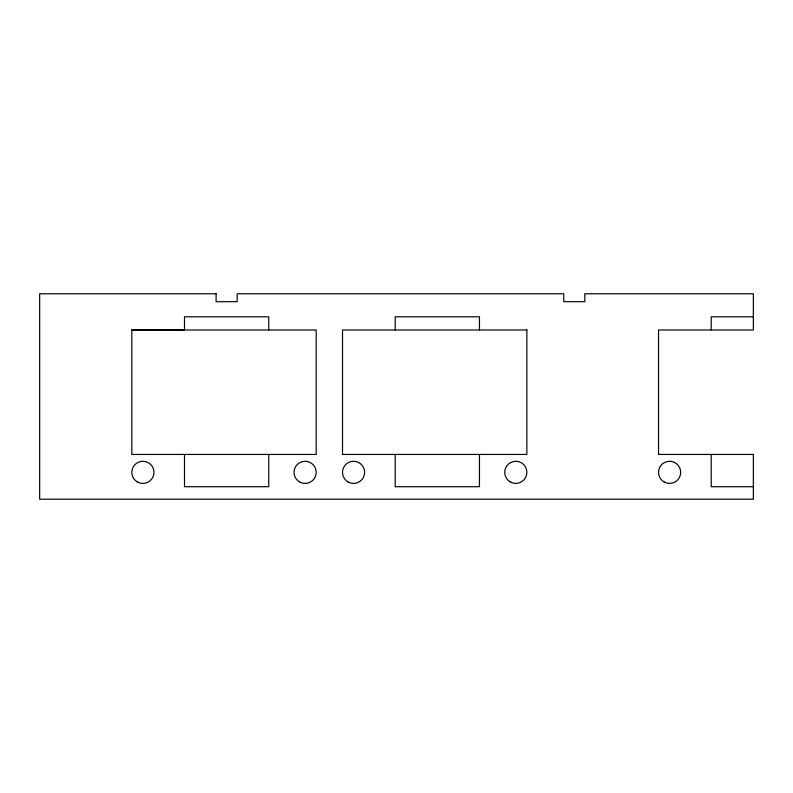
<?xml version="1.0" encoding="UTF-8"?>
<svg xmlns="http://www.w3.org/2000/svg" width="793" height="793" viewBox="0 0 793 793"><rect width="100%" height="100%" fill="white"/><g stroke="black" fill="none" stroke-linecap="round" stroke-linejoin="round"><path stroke-width="1.19" d="M131.826 329.987L131.826 454.439L316.179 454.439L316.179 329.987L131.826 329.987L184.501 329.977L184.501 316.813L268.768 316.813L268.768 329.987M753.35 316.813L711.212 316.813L711.212 329.987M753.35 486.714L711.212 486.714L711.212 454.439M479.458 329.987L479.458 316.813L395.182 316.813L395.182 329.987M479.458 454.439L479.458 486.714L395.182 486.714L395.182 454.439M268.768 454.439L268.768 486.714L184.501 486.714L184.501 454.439M216.102 293.787L39.65 293.787L39.65 499.213L753.35 499.213L753.35 454.439L658.537 454.439L658.537 329.987L753.35 329.987L753.35 293.787L584.798 293.787L584.798 301.687L563.734 301.687L563.734 293.787L237.166 293.787L237.166 301.687L216.102 301.687L216.102 293.787M526.859 329.987L342.517 329.987L342.517 454.439L526.859 454.439L526.859 329.987M137.358 481.926A11.062 11.062 0 0 0 153.951 472.35A11.062 11.062 0 0 0 137.358 462.765A11.062 11.062 0 0 0 137.358 481.926M664.068 481.926A11.062 11.062 0 0 0 680.662 472.35A11.062 11.062 0 0 0 664.068 462.765A11.062 11.062 0 0 0 664.068 481.926M348.038 481.926A11.062 11.062 0 0 0 364.631 472.35A11.062 11.062 0 0 0 348.038 462.765A11.062 11.062 0 0 0 348.038 481.926M299.585 481.926A11.062 11.062 0 0 0 316.179 472.35A11.062 11.062 0 0 0 299.585 462.765A11.062 11.062 0 0 0 299.585 481.926M510.266 481.926A11.062 11.062 0 0 0 526.859 472.35A11.062 11.062 0 0 0 510.266 462.765A11.062 11.062 0 0 0 510.266 481.926"/></g></svg>
